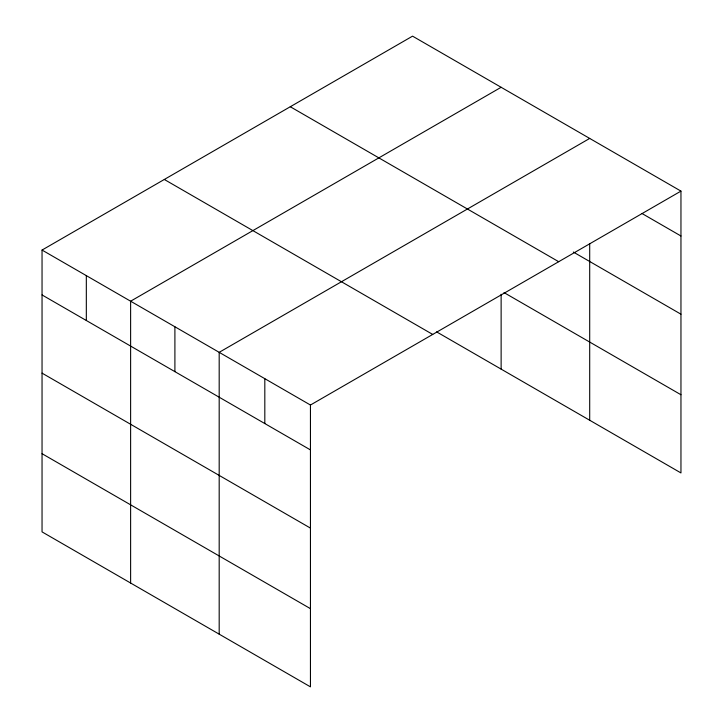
<?xml version="1.0" encoding="UTF-8"?>
<svg xmlns="http://www.w3.org/2000/svg" width="723" height="723" viewBox="0 0 723 723"><rect width="100%" height="100%" fill="white"/><g stroke="black" fill="none" stroke-linecap="round" stroke-linejoin="round"><path stroke-width="1.08" d="M680.958 191.116L412.553 36.15L42.042 250.059L42.042 531.884L310.447 686.85L310.447 405.025L680.958 191.116L680.958 472.941L436.62 331.875M501.129 87.284L130.619 301.202L130.619 583.027M589.697 138.427L219.186 352.336L219.186 634.161M642.123 213.574L680.958 235.996M573.33 252.047L680.958 314.189M290.284 106.742L558.689 261.699M504.012 292.589L680.958 394.749M164.311 179.467L432.716 334.433M42.042 250.059L310.447 405.025M42.042 294.939L310.447 449.905M42.042 373.131L310.447 528.097M42.042 453.692L310.447 608.658M589.697 243.624L589.697 420.253M501.129 294.27L501.129 369.11M264.817 378.68L264.817 423.561M174.903 326.769L174.903 371.649M86.326 275.626L86.326 320.515"/></g></svg>
